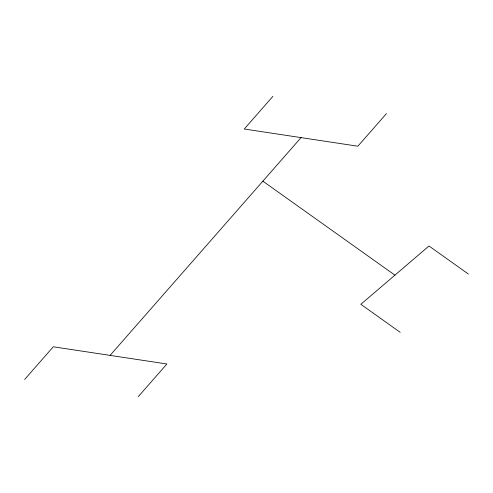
<?xml version="1.0" encoding="UTF-8"?>
<svg xmlns="http://www.w3.org/2000/svg" width="493" height="493" viewBox="0 0 493 493"><rect width="100%" height="100%" fill="white"/><g stroke="black" fill="none" stroke-linecap="round" stroke-linejoin="round"><path stroke-width="0.74" d="M24.65 379.456L53.293 346.789L166.899 363.982L138.256 396.649M272.9 96.351L244.257 129.018L357.856 146.211L386.506 113.544M110.093 355.385L301.057 137.615M468.35 274.022L428.996 246.013L360.833 304.304L400.187 332.319M262.868 181.165L394.918 275.162"/></g></svg>
